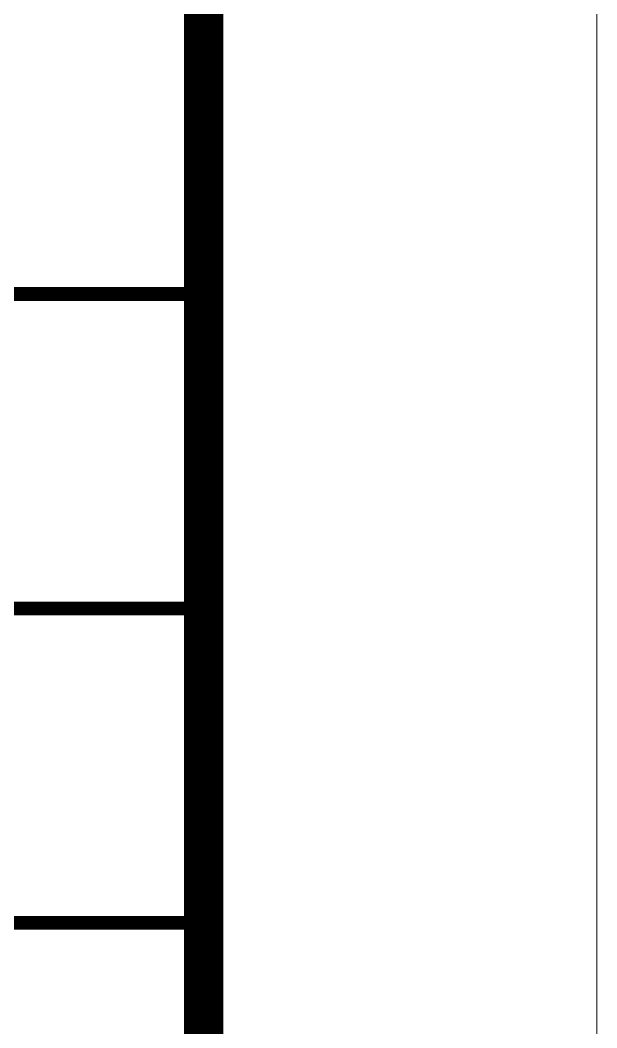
# Model space of a CAD drawing. Extents: x 2803505 to 5851001, y -1372902 to 24339.
# Drawn here: x 3713044 to 3714511, y -915321 to -912756 of the extents above; entities that cross this region are included whole.
import ezdxf

# ---------------------------------------------------------------- set-up
doc = ezdxf.new("R2010")
doc.units = 0
doc.header["$LTSCALE"] = 1000
doc.header["$MEASUREMENT"] = 0
doc.layers.add('!!电气', color=1, linetype='CONTINUOUS')
doc.layers.add('图框', color=147, linetype='CONTINUOUS', lineweight=20)

# ---------------------------------------------------------------- blocks, each defined once
blk = doc.blocks.new('A$C1435328E')
at = {"layer": '图框', "const_width": 35}
for points in [[(-7000, 11700.3), (0, 11700.3)], [(-7000, 10900.3), (0, 10900.3)], [(-7000, 10100.3), (0, 10100.3)]]:
    blk.add_lwpolyline(points, dxfattribs=at)

msp = doc.modelspace()

# ---------------------------------------------------------------- linework, layer by layer
at = {"layer": '图框'}
msp.add_lwpolyline([(3630411.1, -867453.6), (3714511.1, -867453.6), (3714511.1, -926853.6), (3630411.1, -926853.6)], close=True, dxfattribs=at)
at = {"layer": '图框', "const_width": 100}
msp.add_lwpolyline([(3713511.1, -925853.6), (3713511.1, -868453.6), (3632911.1, -868453.6), (3632911.1, -925853.6)], close=True, dxfattribs=at)

# ---------------------------------------------------------------- block references
at = {"layer": '!!电气'}
msp.add_blockref('A$C1435328E', (3713511.1, -925153.6), dxfattribs=at)

doc.saveas('drawing.dxf')
